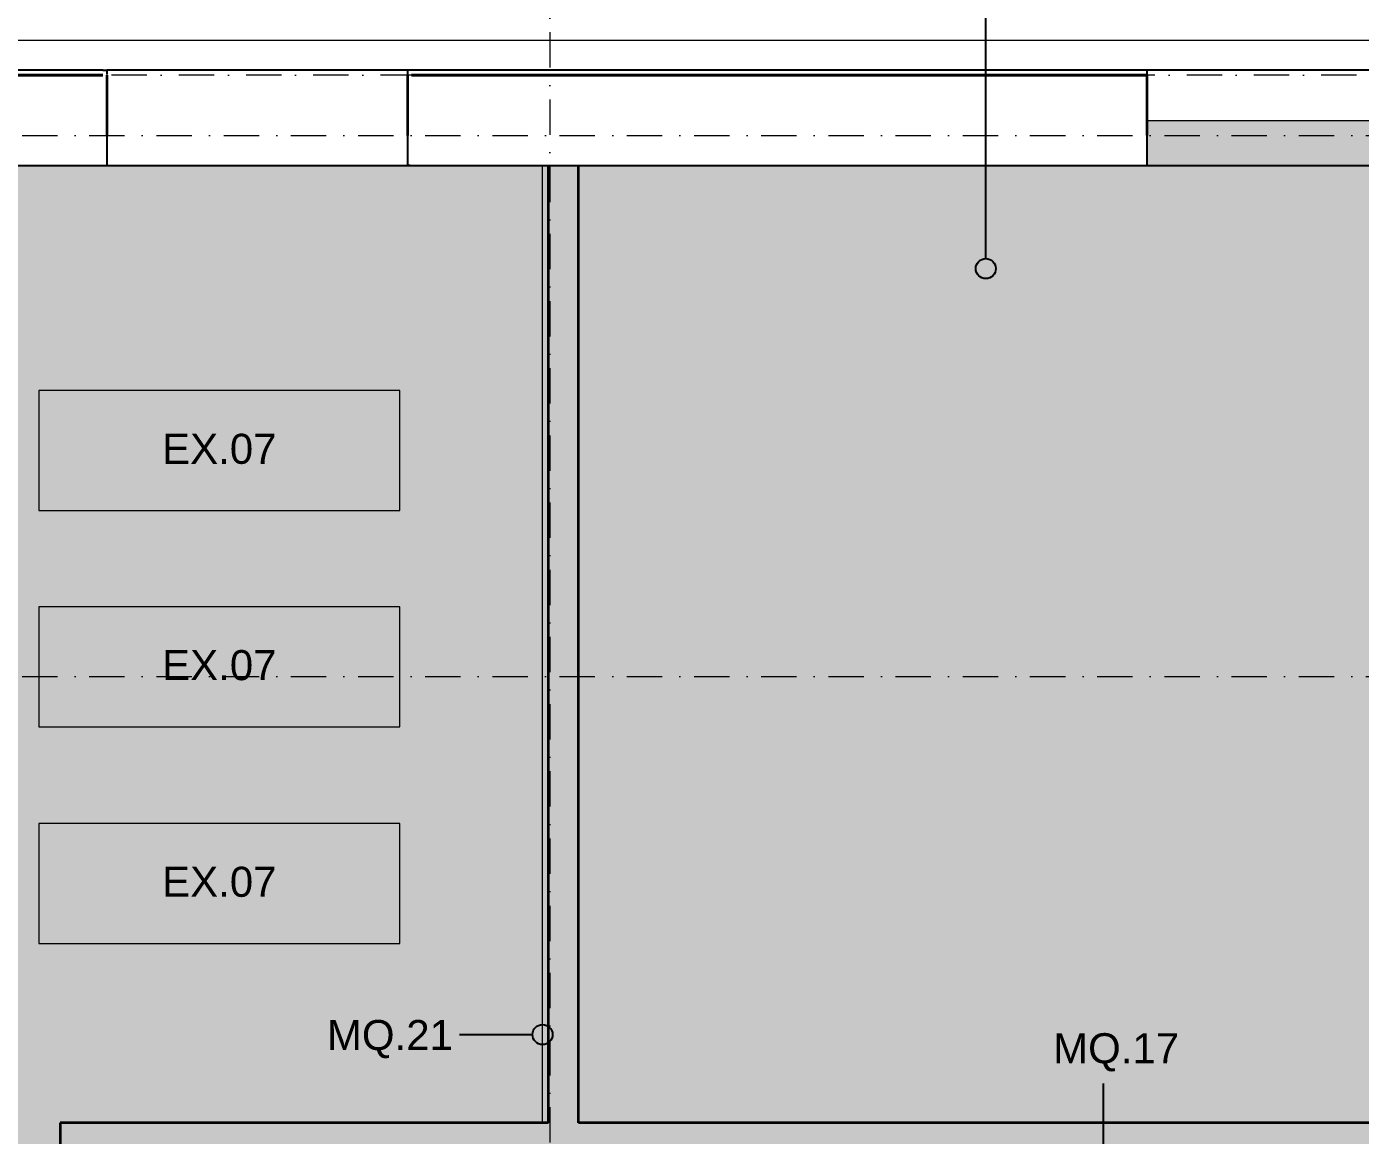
# Model space of a CAD drawing. Header units: millimetres. Extents: x -14278 to 101596, y -22378 to 34603.
# Drawn here: x 5740 to 12394, y 10260 to 15793 of the extents above; entities that cross this region are included whole.
import ezdxf
from ezdxf.enums import TextEntityAlignment as Align

# ---------------------------------------------------------------- set-up
doc = ezdxf.new("R2010")
doc.units = ezdxf.units.MM
doc.header["$MEASUREMENT"] = 0
doc.linetypes.add('Dot & Dashed', pattern=[335.138881, 176.388884, -88.194442, 0, -70.555556])
for name, color, linetype in [('A-Zz_20_10_90-T_TextFFEInternal', 7, 'Continuous'), ('NewA-Ee_25_10-M_WallsExternal', 7, 'Continuous'), ('NewA-Ee_25_10-M_WallsInternal', 7, 'Continuous'), ('NewA-Ee_30_40-M_Floors', 7, 'Continuous'), ('NewA-Ee_30_60-M_Pavements', 7, 'Continuous'), ('NewA-Ee_40_20-M_GeneralFFAndEInternalFixed', 7, 'Continuous'), ('NewA-Ee_40_20-M_GeneralFFAndEInternalMovable', 7, 'Continuous'), ('NewA-SL-M_SpacesExternal', 7, 'Continuous'), ('NewA-SL-M_SpacesInternal', 7, 'Continuous'), ('NewA-Ss_30_25-M_CeilingAndSoffitSystems', 7, 'Continuous'), ('NewA-Zz_20_10_90-T_TextFFEInternal', 7, 'Continuous'), ('NewA-Zz_35_40_80-M_GridStructural', 7, 'Continuous'), ('NewA-Zz_50_10_70-P_BoundarySiteRed', 7, 'Continuous'), ('NewA-Zz_50_10_90-P_BoundarySpace', 7, 'Continuous'), ('NewA-Zz_50_90_00-M_GrossInternal', 7, 'Continuous')]:
    doc.layers.add(name, color=color, linetype=linetype)
doc.styles.add('GENERATED_STYLE_1', font='')
doc.styles.get('GENERATED_STYLE_1').set_extended_font_data('Arial')

# ---------------------------------------------------------------- blocks, each defined once
blk = doc.blocks.new('MECHANICAL ROOM_105_13_1', base_point=(10525.3, 17849.3))
at = {"layer": 'NewA-SL-M_SpacesInternal', "color": 253, "linetype": 'Continuous', "lineweight": 13}
for p, q in [((16324.6, 15099.7), (8492.7, 15099.7)), ((8492.7, 15099.7), (8492.7, 10322.9)), ((8492.7, 10322.9), (16324.6, 10322.9))]:
    blk.add_line(p, q, dxfattribs=at)
at = {"layer": 'NewA-SL-M_SpacesInternal', "color": 5, "lineweight": 70, "style": 'GENERATED_STYLE_1'}
for tag, height, p in [('ROOM_NAME', 200, (9166.4, 18157.1)), ('ROOM_NUMBER', 150, (9166.4, 17854.3)), ('adj_text', 150, (9166.4, 17618.6))]:
    blk.add_attdef(tag, text='', height=height, dxfattribs=at).set_placement(p, align=Align.TOP_LEFT)
blk = doc.blocks.new('EXERCISE ROOM_101_17_1', base_point=(-2422.3, 14043.1))
at = {"layer": 'NewA-SL-M_SpacesInternal', "color": 253, "linetype": 'Continuous', "lineweight": 13}
for p, q in [((8342.7, 15099.7), (150.3, 15099.7)), ((8342.7, 10322.9), (8342.7, 15099.7)), ((5907.4, 6700.3), (5907.4, 10322.9)), ((5907.4, 10322.9), (8342.7, 10322.9))]:
    blk.add_line(p, q, dxfattribs=at)
at = {"layer": 'NewA-SL-M_SpacesInternal', "color": 5, "lineweight": 70, "style": 'GENERATED_STYLE_1'}
for tag, height, p in [('ROOM_NAME', 200, (-3580.5, 14351)), ('ROOM_NUMBER', 150, (-3580.5, 14048.1)), ('adj_text', 150, (-3580.5, 13812.4))]:
    blk.add_attdef(tag, text='', height=height, dxfattribs=at).set_placement(p, align=Align.TOP_LEFT)
blk = doc.blocks.new('BUILDING SITE_Site_28_1', base_point=(-3334.4, -767))
at = {"layer": 'NewA-SL-M_SpacesExternal', "color": 253, "linetype": 'Continuous', "lineweight": 13}
blk.add_line((-474.7, 15724.7), (35324.7, 15724.7), dxfattribs=at)
at = {"layer": 'NewA-SL-M_SpacesExternal', "color": 5, "lineweight": 70, "style": 'GENERATED_STYLE_1'}
for tag, height, p in [('ROOM_NAME', 200, (-4325.1, -459.1)), ('ROOM_NUMBER', 150, (-4325.1, -762)), ('adj_text', 150, (-4325.1, -997.7))]:
    blk.add_attdef(tag, text='', height=height, dxfattribs=at).set_placement(p, align=Align.TOP_LEFT)
blk = doc.blocks.new('Mesh_1_1', base_point=(14339.9, 34603))
at = {"layer": 'NewA-Ee_30_60-M_Pavements', "color": 254, "linetype": 'Continuous', "lineweight": 13, "flags": 128}
blk.add_lwpolyline([(14339.9, 34603, -0.414214), (42830.6, 6112.3, -0.414214), (14339.9, -22378.4, -0.414214), (-14150.7, 6112.3, -0.414214)], format="xyb", close=True, dxfattribs=at)
blk.add_lwpolyline([(-474.7, 15724.7), (35324.7, 15724.7), (35324.7, 6075.3), (28524.7, 6075.3), (28524.7, -474.7), (7900.2, -474.7), (7900.2, 2666.8), (6124.7, 2666.8), (6124.7, 1525.3), (1425.3, 1525.3), (1425.3, 6075.3), (-474.7, 6075.3)], close=True, dxfattribs=at)
blk = doc.blocks.new('Slab_4_1', base_point=(11328, 15324.9))
at = {"layer": 'NewA-Ee_30_40-M_Floors', "linetype": 'Continuous', "lineweight": 13}
blk.add_hatch(color=254, dxfattribs=at).paths.add_polyline_path([(11328, 15324.9), (11328, 15099.7), (150.3, 15099.7), (150.3, 9350.5), (-124.9, 9350.5), (-124.9, 8300.5), (150.3, 8300.5), (150.3, 6700.3), (2050.3, 6700.3), (2050.3, 2150.3), (5499.7, 2150.3), (5499.7, 3091.8), (6214.3, 3091.8), (6214.3, 2766.8), (7714.3, 2766.8), (7714.3, 3091.8), (8455.6, 3091.8), (8500.3, 150.3), (16363.1, 150.3), (16363.1, -124.9), (17413.1, -124.9), (17413.1, 150.3), (27899.7, 150.3), (27899.7, 6700.3), (34699.7, 6700.3), (34699.7, 15099.7), (34639.4, 15099.7), (34639.4, 15324.9), (32809.4, 15324.9), (32809.4, 15099.7), (13158, 15099.7), (13158, 15324.9)])
at = {"layer": 'NewA-Ee_30_40-M_Floors', "color": 6, "linetype": 'Continuous', "lineweight": 13, "flags": 128}
blk.add_lwpolyline([(150.3, 15099.7), (11328, 15099.7), (11328, 15324.9), (13158, 15324.9), (13158, 15099.7), (32809.4, 15099.7)], dxfattribs=at)
blk = doc.blocks.new('Slab_7_1', base_point=(150.3, 15099.7))
at = {"layer": 'NewA-Ss_30_25-M_CeilingAndSoffitSystems', "linetype": 'Continuous', "lineweight": 0}
blk.add_hatch(color=255, dxfattribs=at).paths.add_polyline_path([(150.3, 15099.7), (150.3, 6700.3), (2050.3, 6700.3), (2050.3, 6550.3), (5907.4, 6550.3), (5907.4, 10320.7), (8342.7, 10320.7), (8342.7, 15099.7)])
at = {"layer": 'NewA-Ss_30_25-M_CeilingAndSoffitSystems', "color": 6, "linetype": 'Continuous', "lineweight": 13, "flags": 128}
blk.add_lwpolyline([(150.3, 15099.7), (8342.7, 15099.7), (8342.7, 10320.7), (5907.4, 10320.7), (5907.4, 6550.3), (2050.3, 6550.3), (2050.3, 6700.3), (150.3, 6700.3)], close=True, dxfattribs=at)
blk = doc.blocks.new('Slab_8_1', base_point=(8492.7, 15099.7))
at = {"layer": 'NewA-Ss_30_25-M_CeilingAndSoffitSystems', "linetype": 'Continuous', "lineweight": 0}
blk.add_hatch(color=255, dxfattribs=at).paths.add_polyline_path([(8492.7, 15099.7), (8492.7, 10322.9), (16324.6, 10322.9), (16324.6, 15099.7)])
at = {"layer": 'NewA-Ss_30_25-M_CeilingAndSoffitSystems', "color": 6, "linetype": 'Continuous', "lineweight": 13, "flags": 128}
blk.add_lwpolyline([(8492.7, 15099.7), (16324.6, 15099.7), (16324.6, 10322.9), (8492.7, 10322.9)], close=True, dxfattribs=at)
blk = doc.blocks.new('Wall_3_1', base_point=(0, 15250))
at = {"layer": 'NewA-Ee_25_10-M_WallsExternal', "linetype": 'Continuous'}
for p, q in [((6119.9, 15574.9), (6140, 15574.9)), ((6140, 15574.9), (6140, 15554.8)), ((7640, 15574.9), (6140, 15574.9)), ((7660.1, 15574.9), (7640, 15574.9)), ((7640, 15574.9), (7640, 15554.8)), ((11328, 15574.9), (11328, 15554.8)), ((13158, 15574.9), (11328, 15574.9)), ((-304.8, 15554.8), (6119.9, 15554.8)), ((7660.1, 15554.8), (11328, 15554.8)), ((6140, 15250), (6140, 15224.9)), ((7640, 15250), (7640, 15224.9)), ((11328, 15250), (11328, 15209.9)), ((6140, 15224.9), (6140, 15179.6)), ((6140, 15179.6), (6140, 15116.1)), ((7640, 15224.9), (7640, 15179.6)), ((7640, 15179.6), (7640, 15116.1)), ((11328, 15209.9), (11328, 15179.6)), ((11328, 15179.6), (11328, 15116.1)), ((6140, 15116.1), (6140, 15099.7)), ((7640, 15116.1), (7640, 15099.7)), ((11328, 15116.1), (11328, 15099.7)), ((6127, 15099.7), (6140, 15099.7)), ((7653, 15099.7), (7640, 15099.7))]:
    blk.add_line(p, q, dxfattribs=at)
at = {"layer": 'NewA-Ee_25_10-M_WallsExternal', "color": 92, "linetype": 'Continuous', "lineweight": 35}
for p, q in [((-300, 15550), (6119.9, 15550)), ((6140, 15550), (6140, 15274.9)), ((7640, 15550), (7640, 15274.9)), ((7660.1, 15550), (11328, 15550)), ((11328, 15550), (11328, 15324.9)), ((11328, 15324.9), (11328, 15250)), ((6140, 15274.9), (6140, 15250)), ((7640, 15274.9), (7640, 15250))]:
    blk.add_line(p, q, dxfattribs=at)
at = {"layer": 'NewA-Ee_25_10-M_WallsExternal', "linetype": 'Continuous', "flags": 128}
for points in [[(6119.9, 15574.9), (-324.9, 15574.9)], [(11328, 15574.9), (7660.1, 15574.9)], [(150.3, 15099.7), (6127, 15099.7)], [(7653, 15099.7), (8342.7, 15099.7)], [(8492.7, 15099.7), (11328, 15099.7)]]:
    blk.add_lwpolyline(points, dxfattribs=at)
blk = doc.blocks.new('Wall_18_1', base_point=(5907.4, 10197.9))
at = {"layer": 'NewA-Ee_25_10-M_WallsInternal', "color": 92, "linetype": 'Continuous', "lineweight": 35, "flags": 128}
for points in [[(8342.7, 10322.9), (5907.4, 10322.9)], [(16324.6, 10322.9), (8492.7, 10322.9)]]:
    blk.add_lwpolyline(points, dxfattribs=at)
blk = doc.blocks.new('Wall_24_1', base_point=(8342.7, 10197.9))
at = {"layer": 'NewA-Ee_25_10-M_WallsInternal', "color": 92, "linetype": 'Continuous', "lineweight": 35, "flags": 128}
for points in [[(8342.7, 15099.7), (8342.7, 10322.9)], [(8492.7, 10322.9), (8492.7, 15099.7)]]:
    blk.add_lwpolyline(points, dxfattribs=at)
blk = doc.blocks.new('Wall_27_1', base_point=(5907.4, 6700.3))
at = {"layer": 'NewA-Ee_25_10-M_WallsInternal', "color": 92, "linetype": 'Continuous', "lineweight": 35}
for p, q in [((6032.4, 7756.9), (5907.4, 7756.9)), ((6032.4, 6746.9), (5907.4, 6746.9))]:
    blk.add_line(p, q, dxfattribs=at)
at = {"layer": 'NewA-Ee_25_10-M_WallsInternal', "linetype": 'Continuous'}
for p, q in [((5907.4, 7756.9), (5907.4, 6746.9)), ((6032.4, 6746.9), (6032.4, 7756.9))]:
    blk.add_line(p, q, dxfattribs=at)
at = {"layer": 'NewA-Ee_25_10-M_WallsInternal', "color": 92, "linetype": 'Continuous', "lineweight": 35, "flags": 128}
for points in [[(5907.4, 10322.9), (5907.4, 7756.9)], [(6032.4, 8200), (6032.4, 10197.9)], [(6032.4, 7756.9), (6032.4, 8075)], [(5907.4, 6746.9), (5907.4, 6700.3)], [(6032.4, 6700.3), (6032.4, 6746.9)]]:
    blk.add_lwpolyline(points, dxfattribs=at)
blk = doc.blocks.new('Standard grid marker')
at = {"layer": 'NewA-Zz_35_40_80-M_GridStructural', "color": 6, "linetype": 'Dot & Dashed', "lineweight": 13}
blk.add_line((1000, 0), (18130.8, 0), dxfattribs=at)
at = {"layer": 'NewA-Zz_35_40_80-M_GridStructural', "style": 'GENERATED_STYLE_1'}
blk.add_attdef('AC_MarkerText_1', text='', height=250, rotation=90, dxfattribs=at).set_placement((-250, 14.3), align=Align.MIDDLE_CENTER)
blk = doc.blocks.new('Standard grid marker_2')
at = {"layer": 'NewA-Zz_35_40_80-M_GridStructural', "color": 6, "linetype": 'Dot & Dashed', "lineweight": 13}
blk.add_line((1000, 0), (40175.6, 0), dxfattribs=at)
at = {"layer": 'NewA-Zz_35_40_80-M_GridStructural', "style": 'GENERATED_STYLE_1'}
blk.add_attdef('AC_MarkerText_1', text='', height=250, dxfattribs=at).set_placement((41425.6, 14.3), align=Align.MIDDLE_CENTER)
blk = doc.blocks.new('Standard grid marker_4')
at = {"layer": 'NewA-Zz_35_40_80-M_GridStructural', "color": 6, "linetype": 'Dot & Dashed', "lineweight": 13}
blk.add_line((1000, 0), (40175.6, 0), dxfattribs=at)
blk = doc.blocks.new('Bench 19')
at = {"layer": 'NewA-Ee_40_20-M_GeneralFFAndEInternalMovable', "color": 1, "linetype": 'Continuous', "lineweight": 18}
for p, q in [((0, 600), (0, 0)), ((1800, 600), (0, 600)), ((1800, 0), (1800, 600)), ((0, 0), (1800, 0))]:
    blk.add_line(p, q, dxfattribs=at)
blk = doc.blocks.new('Mirror 19')
at = {"layer": 'NewA-Ee_40_20-M_GeneralFFAndEInternalFixed', "color": 1, "linetype": 'Continuous', "lineweight": 18}
for p, q in [((4776.8, 30), (0, 30)), ((0, 30), (0, 0)), ((4776.8, 30), (0, 30)), ((0, 30), (0, 0)), ((0, 0), (4776.8, 0)), ((0, 0), (4776.8, 0)), ((4776.8, 0), (4776.8, 30)), ((4776.8, 0), (4776.8, 30))]:
    blk.add_line(p, q, dxfattribs=at)
blk = doc.blocks.new('Line_14_1', base_point=(10525.3, 14585.3))
at = {"layer": 'NewA-Zz_50_10_90-P_BoundarySpace', "linetype": 'Continuous'}
blk.add_hatch(color=256, dxfattribs=at).paths.add_polyline_path([(10575.3, 14585.3), (10571.5, 14604.4), (10560.6, 14620.6), (10544.4, 14631.5), (10525.3, 14635.3), (10506.2, 14631.5), (10489.9, 14620.6), (10479.1, 14604.4), (10475.3, 14585.3), (10479.1, 14566.2), (10489.9, 14549.9), (10506.2, 14539.1), (10525.3, 14535.3), (10544.4, 14539.1), (10560.6, 14549.9), (10571.5, 14566.2)])
blk.add_line((10525.3, 14635.3), (10525.3, 17417.1), dxfattribs=at)
blk.add_circle((10525.3, 14585.3), 50, dxfattribs=at)
blk = doc.blocks.new('Line_19_1', base_point=(7900.2, 10763.2))
at = {"layer": 'NewA-Zz_20_10_90-T_TextFFEInternal', "linetype": 'Continuous'}
blk.add_hatch(color=256, dxfattribs=at).paths.add_polyline_path([(8363.9, 10763.2), (8360.1, 10782.4), (8349.2, 10798.6), (8333, 10809.4), (8313.9, 10813.2), (8294.7, 10809.4), (8278.5, 10798.6), (8267.7, 10782.4), (8263.9, 10763.2), (8267.7, 10744.1), (8278.5, 10727.9), (8294.7, 10717.1), (8313.9, 10713.2), (8333, 10717.1), (8349.2, 10727.9), (8360.1, 10744.1)])
blk.add_line((7900.2, 10763.2), (8263.9, 10763.2), dxfattribs=at)
blk.add_circle((8313.9, 10763.2), 50, dxfattribs=at)
blk = doc.blocks.new('Line_25_1', base_point=(11111.5, 10518.5))
at = {"layer": 'NewA-Zz_20_10_90-T_TextFFEInternal', "linetype": 'Continuous'}
blk.add_hatch(color=256, dxfattribs=at).paths.add_polyline_path([(11161.5, 9969.3), (11157.7, 9988.4), (11146.9, 10004.7), (11130.7, 10015.5), (11111.5, 10019.3), (11092.4, 10015.5), (11076.2, 10004.7), (11065.3, 9988.4), (11061.5, 9969.3), (11065.3, 9950.2), (11076.2, 9933.9), (11092.4, 9923.1), (11111.5, 9919.3), (11130.7, 9923.1), (11146.9, 9933.9), (11157.7, 9950.2)])
blk.add_line((11111.5, 10518.5), (11111.5, 10019.3), dxfattribs=at)
blk.add_circle((11111.5, 9969.3), 50, dxfattribs=at)
blk = doc.blocks.new('Label_20_1', base_point=(10750.6, 10854.2))
at = {"layer": 'A-Zz_20_10_90-T_TextFFEInternal', "insert": (11175.6, 10770), "char_height": 150, "attachment_point": 2, "style": 'GENERATED_STYLE_1'}
blk.add_mtext('\\fArial|b0|i0|c0|p34;MQ.17\\fArial|b0|i0|c0|p34;\\fArial|b0|i0|c0|p34;\\fArial|b0|i0|c0|p34;\\fArial|b0|i0|c0|p34;\\fArial|b0|i0|c0|p34;\\fArial|b0|i0|c0|p34;\\fArial|b0|i0|c0|p34;\\fArial|b0|i0|c0|p34;\\fArial|b0|i0|c0|p34;\\fArial|b0|i0|c0|p34;\\fArial|b0|i0|c0|p34;\\fArial|b0|i0|c0|p34;\\fArial|b0|i0|c0|p34;\\fArial|b0|i0|c0|p34;\\fArial|b0|i0|c0|p34;\\fArial|b0|i0|c0|p34;\\fArial|b0|i0|c0|p34;\\fArial|b0|i0|c0|p34;\\fArial|b0|i0|c0|p34;\\fArial|b0|i0|c0|p34;\\fArial|b0|i0|c0|p34;\\fArial|b0|i0|c0|p34;\\fArial|b0|i0|c0|p34;\\fArial|b0|i0|c0|p34;\\fArial|b0|i0|c0|p34;\\fArial|b0|i0|c0|p34;\\fArial|b0|i0|c0|p34;\\fArial|b0|i0|c0|p34;\\fArial|b0|i0|c0|p34;}', dxfattribs=at)
blk = doc.blocks.new('Label_81_1', base_point=(6276.3, 13845.5))
at = {"layer": 'A-Zz_20_10_90-T_TextFFEInternal', "insert": (6701.3, 13761.2), "char_height": 150, "attachment_point": 2, "style": 'GENERATED_STYLE_1'}
blk.add_mtext('\\fArial|b0|i0|c0|p34;EX.07\\fArial|b0|i0|c0|p34;\\fArial|b0|i0|c0|p34;\\fArial|b0|i0|c0|p34;\\fArial|b0|i0|c0|p34;\\fArial|b0|i0|c0|p34;\\fArial|b0|i0|c0|p34;\\fArial|b0|i0|c0|p34;\\fArial|b0|i0|c0|p34;\\fArial|b0|i0|c0|p34;\\fArial|b0|i0|c0|p34;\\fArial|b0|i0|c0|p34;\\fArial|b0|i0|c0|p34;\\fArial|b0|i0|c0|p34;\\fArial|b0|i0|c0|p34;\\fArial|b0|i0|c0|p34;\\fArial|b0|i0|c0|p34;\\fArial|b0|i0|c0|p34;\\fArial|b0|i0|c0|p34;\\fArial|b0|i0|c0|p34;\\fArial|b0|i0|c0|p34;\\fArial|b0|i0|c0|p34;\\fArial|b0|i0|c0|p34;\\fArial|b0|i0|c0|p34;\\fArial|b0|i0|c0|p34;\\fArial|b0|i0|c0|p34;\\fArial|b0|i0|c0|p34;\\fArial|b0|i0|c0|p34;\\fArial|b0|i0|c0|p34;\\fArial|b0|i0|c0|p34;}', dxfattribs=at)
blk = doc.blocks.new('Label_82_1', base_point=(6276.3, 12766))
at = {"layer": 'A-Zz_20_10_90-T_TextFFEInternal', "insert": (6701.3, 12681.7), "char_height": 150, "attachment_point": 2, "style": 'GENERATED_STYLE_1'}
blk.add_mtext('\\fArial|b0|i0|c0|p34;EX.07\\fArial|b0|i0|c0|p34;\\fArial|b0|i0|c0|p34;\\fArial|b0|i0|c0|p34;\\fArial|b0|i0|c0|p34;\\fArial|b0|i0|c0|p34;\\fArial|b0|i0|c0|p34;\\fArial|b0|i0|c0|p34;\\fArial|b0|i0|c0|p34;\\fArial|b0|i0|c0|p34;\\fArial|b0|i0|c0|p34;\\fArial|b0|i0|c0|p34;\\fArial|b0|i0|c0|p34;\\fArial|b0|i0|c0|p34;\\fArial|b0|i0|c0|p34;\\fArial|b0|i0|c0|p34;\\fArial|b0|i0|c0|p34;\\fArial|b0|i0|c0|p34;\\fArial|b0|i0|c0|p34;\\fArial|b0|i0|c0|p34;\\fArial|b0|i0|c0|p34;\\fArial|b0|i0|c0|p34;\\fArial|b0|i0|c0|p34;\\fArial|b0|i0|c0|p34;\\fArial|b0|i0|c0|p34;\\fArial|b0|i0|c0|p34;\\fArial|b0|i0|c0|p34;\\fArial|b0|i0|c0|p34;\\fArial|b0|i0|c0|p34;\\fArial|b0|i0|c0|p34;}', dxfattribs=at)
blk = doc.blocks.new('Label_83_1', base_point=(6276.3, 11684.9))
at = {"layer": 'A-Zz_20_10_90-T_TextFFEInternal', "insert": (6701.3, 11600.7), "char_height": 150, "attachment_point": 2, "style": 'GENERATED_STYLE_1'}
blk.add_mtext('\\fArial|b0|i0|c0|p34;EX.07\\fArial|b0|i0|c0|p34;\\fArial|b0|i0|c0|p34;\\fArial|b0|i0|c0|p34;\\fArial|b0|i0|c0|p34;\\fArial|b0|i0|c0|p34;\\fArial|b0|i0|c0|p34;\\fArial|b0|i0|c0|p34;\\fArial|b0|i0|c0|p34;\\fArial|b0|i0|c0|p34;\\fArial|b0|i0|c0|p34;\\fArial|b0|i0|c0|p34;\\fArial|b0|i0|c0|p34;\\fArial|b0|i0|c0|p34;\\fArial|b0|i0|c0|p34;\\fArial|b0|i0|c0|p34;\\fArial|b0|i0|c0|p34;\\fArial|b0|i0|c0|p34;\\fArial|b0|i0|c0|p34;\\fArial|b0|i0|c0|p34;\\fArial|b0|i0|c0|p34;\\fArial|b0|i0|c0|p34;\\fArial|b0|i0|c0|p34;\\fArial|b0|i0|c0|p34;\\fArial|b0|i0|c0|p34;\\fArial|b0|i0|c0|p34;\\fArial|b0|i0|c0|p34;\\fArial|b0|i0|c0|p34;\\fArial|b0|i0|c0|p34;\\fArial|b0|i0|c0|p34;}', dxfattribs=at)
blk = doc.blocks.new('Label_94_1', base_point=(7127.5, 10920.2))
at = {"layer": 'A-Zz_20_10_90-T_TextFFEInternal', "insert": (7552.5, 10835.9), "char_height": 150, "attachment_point": 2, "style": 'GENERATED_STYLE_1'}
blk.add_mtext('\\fArial|b0|i0|c0|p34;MQ.21\\fArial|b0|i0|c0|p34;\\fArial|b0|i0|c0|p34;\\fArial|b0|i0|c0|p34;\\fArial|b0|i0|c0|p34;\\fArial|b0|i0|c0|p34;\\fArial|b0|i0|c0|p34;\\fArial|b0|i0|c0|p34;\\fArial|b0|i0|c0|p34;\\fArial|b0|i0|c0|p34;\\fArial|b0|i0|c0|p34;\\fArial|b0|i0|c0|p34;\\fArial|b0|i0|c0|p34;\\fArial|b0|i0|c0|p34;\\fArial|b0|i0|c0|p34;\\fArial|b0|i0|c0|p34;\\fArial|b0|i0|c0|p34;\\fArial|b0|i0|c0|p34;\\fArial|b0|i0|c0|p34;\\fArial|b0|i0|c0|p34;\\fArial|b0|i0|c0|p34;\\fArial|b0|i0|c0|p34;\\fArial|b0|i0|c0|p34;\\fArial|b0|i0|c0|p34;\\fArial|b0|i0|c0|p34;\\fArial|b0|i0|c0|p34;\\fArial|b0|i0|c0|p34;\\fArial|b0|i0|c0|p34;\\fArial|b0|i0|c0|p34;\\fArial|b0|i0|c0|p34;}', dxfattribs=at)

msp = doc.modelspace()

# ---------------------------------------------------------------- hatches: boundary and pattern name
at = {"layer": 'NewA-Zz_50_90_00-M_GrossInternal', "linetype": 'Continuous', "lineweight": 140}
msp.add_hatch(color=1, dxfattribs=at).paths.add_polyline_path([(150.3, 15099.7), (34699.7, 15099.7), (34699.7, 6700.3), (27899.7, 6700.3), (27899.7, 150.3), (8500.3, 150.3), (8500.3, 3091.8), (5499.7, 3091.8), (5499.7, 2150.3), (2050.3, 2150.3), (2050.3, 6700.3), (150.3, 6700.3)])

# ---------------------------------------------------------------- linework, layer by layer
at = {"layer": 'NewA-Zz_50_10_70-P_BoundarySiteRed', "color": 1, "linetype": 'Continuous', "lineweight": 140}
msp.add_circle((14339.9, 6112.3), 28490.7, dxfattribs=at)
at = {"layer": 'NewA-Zz_50_90_00-M_GrossInternal', "linetype": 'Continuous', "flags": 128}
msp.add_lwpolyline([(150.3, 15099.7), (34699.7, 15099.7), (34699.7, 6700.3), (27899.7, 6700.3), (27899.7, 150.3), (8500.3, 150.3), (8500.3, 3091.8), (5499.7, 3091.8), (5499.7, 2150.3), (2050.3, 2150.3), (2050.3, 6700.3), (150.3, 6700.3)], close=True, dxfattribs=at)

# ---------------------------------------------------------------- block references
at = {"layer": 'A-Zz_20_10_90-T_TextFFEInternal', "color": 6, "linetype": 'Continuous', "lineweight": 13}
for name, p in [('Label_81_1', (6276.3, 13845.5)), ('Label_82_1', (6276.3, 12766)), ('Label_83_1', (6276.3, 11684.9)), ('Label_94_1', (7127.5, 10920.2)), ('Label_20_1', (10750.6, 10854.2))]:
    msp.add_blockref(name, p, dxfattribs=at)
at = {"layer": 'NewA-Ee_25_10-M_WallsExternal', "color": 92, "lineweight": 35}
msp.add_blockref('Wall_3_1', (0, 15250), dxfattribs=at)
at = {"layer": 'NewA-Ee_25_10-M_WallsInternal', "color": 92, "lineweight": 35}
for name, p in [('Wall_24_1', (8342.7, 10197.9)), ('Wall_18_1', (5907.4, 10197.9)), ('Wall_27_1', (5907.4, 6700.3))]:
    msp.add_blockref(name, p, dxfattribs=at)
at = {"layer": 'NewA-Ee_30_40-M_Floors', "color": 6, "linetype": 'Continuous', "lineweight": 13}
msp.add_blockref('Slab_4_1', (11328, 15324.9), dxfattribs=at)
at = {"layer": 'NewA-Ee_30_60-M_Pavements', "color": 254, "lineweight": 13}
msp.add_blockref('Mesh_1_1', (14339.9, 34603), dxfattribs=at)
at = {"layer": 'NewA-Ee_40_20-M_GeneralFFAndEInternalFixed', "color": 6, "linetype": 'Continuous', "lineweight": 13, "zscale": 1000, "rotation": 270}
msp.add_blockref('Mirror 19', (8312.7, 15099.7), dxfattribs=at)
at = {"layer": 'NewA-Ee_40_20-M_GeneralFFAndEInternalMovable', "color": 6, "linetype": 'Continuous', "lineweight": 13, "zscale": 1000}
for p in [(5801.3, 13377.7), (5801.3, 12298.2), (5801.3, 11217.1)]:
    msp.add_blockref('Bench 19', p, dxfattribs=at)
at = {"layer": 'NewA-SL-M_SpacesExternal', "linetype": 'Continuous'}
msp.add_blockref('BUILDING SITE_Site_28_1', (-3334.4, -767), dxfattribs=at)
at = {"layer": 'NewA-SL-M_SpacesInternal', "linetype": 'Continuous'}
for name, p in [('MECHANICAL ROOM_105_13_1', (10525.3, 17849.3)), ('EXERCISE ROOM_101_17_1', (-2422.3, 14043.1))]:
    msp.add_blockref(name, p, dxfattribs=at)
at = {"layer": 'NewA-Ss_30_25-M_CeilingAndSoffitSystems', "color": 6, "linetype": 'Continuous', "lineweight": 13}
for name, p in [('Slab_7_1', (150.3, 15099.7)), ('Slab_8_1', (8492.7, 15099.7))]:
    msp.add_blockref(name, p, dxfattribs=at)
at = {"layer": 'NewA-Zz_20_10_90-T_TextFFEInternal', "linetype": 'Continuous'}
for name, p in [('Line_19_1', (7900.2, 10763.2)), ('Line_25_1', (11111.5, 10518.5))]:
    msp.add_blockref(name, p, dxfattribs=at)
at = {"layer": 'NewA-Zz_35_40_80-M_GridStructural', "color": 1, "linetype": 'Continuous', "lineweight": 18, "zscale": 1000}
for name, p, rotation in [('Standard grid marker', (8350, 17770.2), 270), ('Standard grid marker_4', (39523.3, 15550), 180)]:
    msp.add_blockref(name, p, dxfattribs=dict(at, rotation=rotation))
for p in [(-1652.3, 15250), (-1652.3, 12550)]:
    msp.add_blockref('Standard grid marker_2', p, dxfattribs=at)
at = {"layer": 'NewA-Zz_50_10_90-P_BoundarySpace', "linetype": 'Continuous'}
msp.add_blockref('Line_14_1', (10525.3, 14585.3), dxfattribs=at)

doc.saveas('drawing.dxf')
